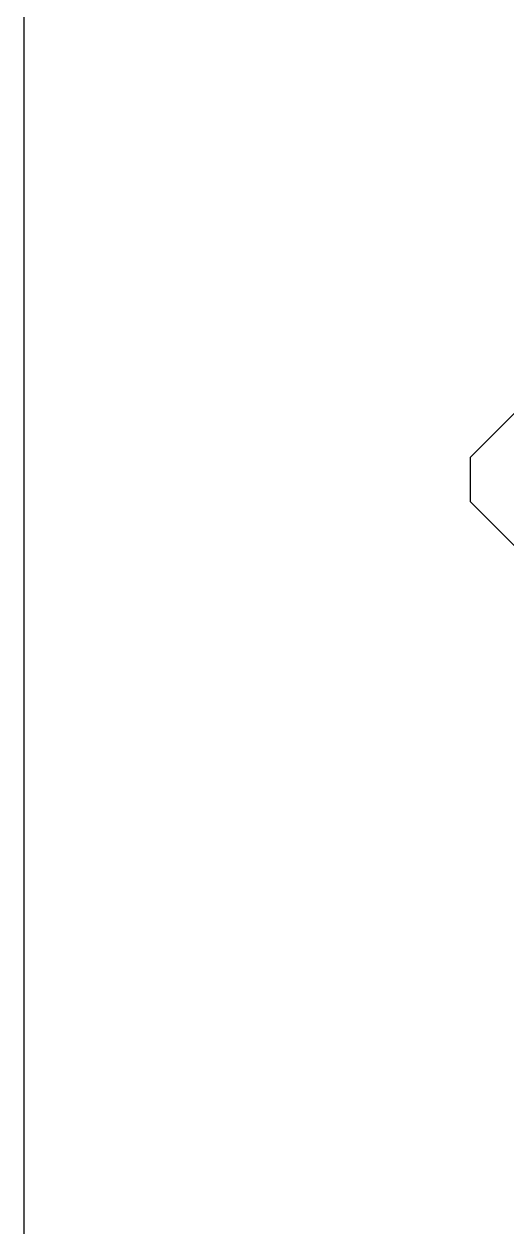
# Model space of a CAD drawing. Header units: millimetres. Extents: x -1292 to 2253, y 326 to 453.
# Drawn here: x 2092.2987 to 2092.4173, y 360.0273 to 360.3225 of the extents above; entities that cross this region are included whole.
import ezdxf

# ---------------------------------------------------------------- set-up
doc = ezdxf.new("R2010")
doc.units = ezdxf.units.MM
doc.header["$LTSCALE"] = 0.5
doc.layers.add('-HIDRO', color=8, linetype='Continuous')
doc.layers.add('Esgoto', color=5, linetype='ByLayer')

msp = doc.modelspace()

# ---------------------------------------------------------------- linework, layer by layer
at = {"layer": '-HIDRO', "ltscale": 0.05}
msp.add_line((2092.29874, 358.37117), (2092.29874, 361.17117), dxfattribs=at)
msp.add_line((2092.29874, 358.37117), (2092.29874, 361.17117), dxfattribs=at)
at = {"layer": 'Esgoto', "color": 2}
for p, q in [((2092.40834, 360.21622), (2092.50698, 360.31486)), ((2092.40834, 360.20526), (2092.40834, 360.21622)), ((2092.50698, 360.10662), (2092.40834, 360.20526))]:
    msp.add_line(p, q, dxfattribs=at)

doc.saveas('drawing.dxf')
